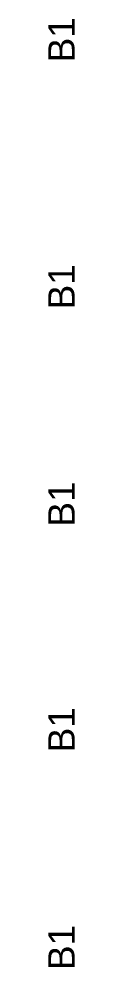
# Model space of a CAD drawing. Header units: inches. Extents: x -605 to 2991212, y -2872845 to 0.
# Drawn here: x 2803530 to 2803930, y -2672373 to -2658052 of the extents above; entities that cross this region are included whole.
import ezdxf
from ezdxf.enums import TextEntityAlignment as Align

# ---------------------------------------------------------------- set-up
doc = ezdxf.new("R2010")
doc.units = ezdxf.units.IN
doc.header["$LTSCALE"] = 600
doc.header["$MEASUREMENT"] = 0
doc.layers.add('rRCC 2', color=40, linetype='Continuous', lineweight=15)
doc.styles.get("Standard").update_dxf_attribs({"font": 'arial.ttf'})

msp = doc.modelspace()

# ---------------------------------------------------------------- texts
at = {"layer": 'rRCC 2'}
for p in [(2803730, -2658366.9), (2803730, -2662098.4), (2803730, -2665379.2), (2803730, -2668788.6), (2803730, -2672076.8)]:
    msp.add_text('B1', height=400, rotation=90, dxfattribs=at).set_placement(p, align=Align.MIDDLE_CENTER)

doc.saveas('drawing.dxf')
